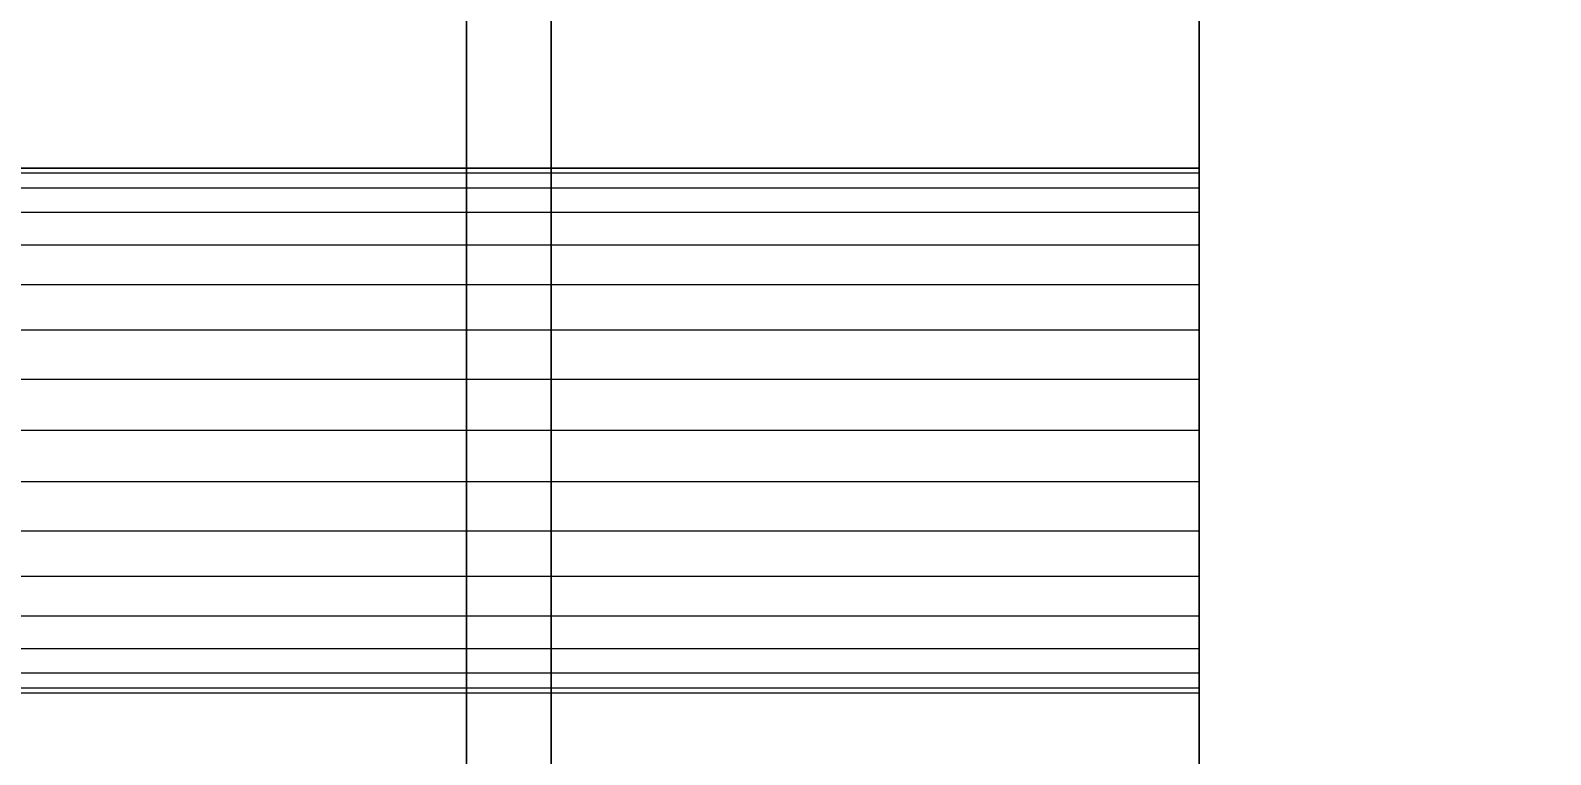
# Model space of a CAD drawing. Header units: millimetres. Extents: x -22443 to 8019, y 3751 to 17584.
# Drawn here: x -19324.7 to -19210.1, y 11985.6 to 12040.2 of the extents above; entities that cross this region are included whole.
import ezdxf

# ---------------------------------------------------------------- set-up
doc = ezdxf.new("R2010")
doc.units = ezdxf.units.MM
for name, color, linetype, lineweight in [('A-ANNO-DIMS', 211, 'Continuous', 9), ('A-ANNO-DIMS-50', 211, 'Continuous', 9), ('A-GENM', 13, 'Continuous', 18)]:
    doc.layers.add(name, color=color, linetype=linetype, lineweight=lineweight)
doc.styles.add('Arial', font='arial.ttf', dxfattribs={"height": 125})
doc.dimstyles.new('Diagonal_-_2_5mm_Arial', dxfattribs={"dimscale": 304.8, "dimtxt": 127.532425, "dimasz": 0.492126, "dimexe": 0.393701, "dimexo": 0.246063, "dimgap": 0.287073, "dimtad": 1, "dimdec": 0, "dimzin": 0, "dimdsep": 46, "dimtxsty": 'Arial', "dimblk1": 'OBLIQUE', "dimblk2": 'OBLIQUE', "dimsah": 1, "dimcen": 0.09, "dimdle": 0.393701, "dimazin": 0, "dimtfac": 1, "dimtdec": 4, "dimtix": 1, "dimtmove": 0, "dimatfit": 3, "dimfxl": 1, "dimtvp": 1, "dimtolj": 1, "dimtzin": 0, "dimarcsym": 2})

# ---------------------------------------------------------------- blocks, each defined once
blk = doc.blocks.new('Nevera de autoservicio single - Nevera de autoservicio single-466915-Level 1')
at = {"layer": 'A-GENM'}
for p, q in [((399.53, -1108.9), (399.53, 1307.98)), ((399.53, 1307.98), (399.53, -1108.9)), ((399.53, -1108.9), (399.53, 1307.98)), ((399.53, 1307.98), (399.53, -1108.9)), ((399.53, -1108.9), (399.53, 1307.98)), ((399.53, -1108.9), (399.53, 1307.98)), ((399.53, -1108.9), (399.53, 1307.98)), ((399.53, -1108.9), (399.53, 1307.98)), ((399.53, -1108.9), (399.53, 1307.98)), ((399.53, 1307.98), (399.53, -1108.9)), ((399.53, -1108.9), (399.53, 1307.98)), ((399.53, 1307.98), (399.53, -1108.9)), ((399.53, -1108.9), (399.53, 1307.98)), ((399.53, 1307.98), (399.53, -1108.9)), ((399.53, -1108.9), (399.53, 1307.98)), ((399.53, 1307.98), (399.53, -1108.9)), ((405.91, -1108.9), (405.91, 1307.98)), ((405.91, -1108.9), (405.91, 1307.98)), ((405.91, 1307.98), (405.91, -1108.9)), ((405.91, 1307.98), (405.91, -1108.9)), ((454.75, 1307.98), (454.75, -1108.9)), ((454.75, -1108.9), (454.75, 1307.98)), ((454.75, -1108.9), (454.75, 1307.98)), ((454.75, -1108.9), (454.75, 1307.98)), ((454.75, -1028.38), (454.75, 977.96)), ((454.75, -153.82), (454.75, -102.38)), ((255.92, -134.03), (454.75, -134.03)), ((454.75, -134.03), (255.92, -134.03)), ((454.75, -134.03), (255.92, -134.03)), ((454.75, -134.03), (255.92, -134.03)), ((454.75, -134.03), (255.92, -134.03)), ((454.75, -134.03), (255.92, -134.03)), ((454.75, -134.03), (255.92, -134.03)), ((454.75, -134.03), (255.92, -134.03)), ((454.75, -134.03), (255.92, -134.03)), ((454.75, -134.03), (255.92, -134.03)), ((454.75, -134.03), (255.92, -134.03)), ((454.75, -134.03), (255.92, -134.03)), ((454.75, -134.38), (454.75, -134.03)), ((454.75, -134.03), (454.75, -134.42)), ((454.75, -134.42), (454.75, -134.03)), ((454.75, -134.03), (454.75, -134.42)), ((454.75, -134.42), (454.75, -134.03)), ((454.75, -134.03), (454.75, -134.42)), ((454.75, -134.42), (454.75, -134.03)), ((454.75, -134.03), (454.75, -134.42)), ((454.75, -134.42), (454.75, -134.03)), ((454.75, -134.03), (454.75, -134.42)), ((454.75, -134.42), (454.75, -134.03)), ((454.75, -134.03), (454.75, -134.42)), ((454.75, -134.42), (454.75, -134.03)), ((454.75, -134.03), (454.75, -134.38)), ((454.75, -134.42), (454.75, -134.03)), ((454.75, -134.42), (454.75, -134.03)), ((454.75, -134.42), (454.75, -134.03)), ((454.75, -134.42), (454.75, -134.03)), ((454.75, -134.03), (454.75, -134.42)), ((454.75, -134.03), (454.75, -134.42)), ((454.75, -134.03), (454.75, -134.42)), ((454.75, -134.03), (454.75, -134.42)), ((454.75, -134.42), (454.75, -134.03)), ((454.75, -134.03), (454.75, -134.42)), ((454.75, -134.42), (255.92, -134.42)), ((454.75, -134.42), (255.92, -134.42)), ((454.75, -134.42), (255.92, -134.42)), ((454.75, -134.42), (255.92, -134.42)), ((454.75, -134.42), (255.92, -134.42)), ((454.75, -134.42), (255.92, -134.42)), ((454.75, -134.42), (255.92, -134.42)), ((454.75, -134.42), (255.92, -134.42)), ((454.75, -134.42), (255.92, -134.42)), ((454.75, -134.42), (255.92, -134.42)), ((454.75, -134.42), (255.92, -134.42)), ((454.75, -134.42), (255.92, -134.42)), ((454.75, -134.42), (255.92, -134.42)), ((454.75, -134.42), (255.92, -134.42)), ((454.75, -134.42), (255.92, -134.42)), ((454.75, -134.42), (255.92, -134.42)), ((454.75, -134.42), (255.92, -134.42)), ((454.75, -134.42), (255.92, -134.42)), ((454.75, -134.42), (255.92, -134.42)), ((454.75, -134.42), (255.92, -134.42)), ((454.75, -134.42), (255.92, -134.42)), ((454.75, -134.42), (255.92, -134.42)), ((454.75, -134.42), (255.92, -134.42)), ((454.75, -134.42), (255.92, -134.42)), ((454.75, -134.42), (454.75, -134.38)), ((454.75, -134.38), (454.75, -134.42)), ((454.75, -135.54), (454.75, -134.42)), ((454.75, -134.42), (454.75, -135.54)), ((454.75, -135.54), (454.75, -134.42)), ((454.75, -134.42), (454.75, -135.54)), ((454.75, -135.54), (454.75, -134.42)), ((454.75, -134.42), (454.75, -135.54)), ((454.75, -135.54), (454.75, -134.42)), ((454.75, -134.42), (454.75, -135.54)), ((454.75, -135.54), (454.75, -134.42)), ((454.75, -134.42), (454.75, -135.54)), ((454.75, -135.54), (454.75, -134.42)), ((454.75, -134.42), (454.75, -135.54)), ((454.75, -135.54), (454.75, -134.42)), ((454.75, -135.54), (454.75, -134.42)), ((454.75, -135.54), (454.75, -134.42)), ((454.75, -135.54), (454.75, -134.42)), ((454.75, -135.54), (454.75, -134.42)), ((454.75, -135.54), (454.75, -134.42)), ((454.75, -135.54), (454.75, -134.42)), ((454.75, -135.54), (454.75, -134.42)), ((454.75, -135.54), (454.75, -134.42)), ((454.75, -135.54), (454.75, -134.42)), ((454.75, -135.54), (454.75, -134.42)), ((454.75, -135.54), (454.75, -134.42)), ((454.75, -135.54), (255.92, -135.54)), ((454.75, -135.54), (255.92, -135.54)), ((454.75, -135.54), (255.92, -135.54)), ((454.75, -135.54), (255.92, -135.54)), ((454.75, -135.54), (255.92, -135.54)), ((454.75, -135.54), (255.92, -135.54)), ((454.75, -135.54), (255.92, -135.54)), ((454.75, -135.54), (255.92, -135.54)), ((454.75, -135.54), (255.92, -135.54)), ((454.75, -135.54), (255.92, -135.54)), ((454.75, -135.54), (255.92, -135.54)), ((454.75, -135.54), (255.92, -135.54)), ((454.75, -135.54), (255.92, -135.54)), ((454.75, -135.54), (255.92, -135.54)), ((454.75, -135.54), (255.92, -135.54)), ((454.75, -135.54), (255.92, -135.54)), ((454.75, -135.54), (255.92, -135.54)), ((454.75, -135.54), (255.92, -135.54)), ((454.75, -135.54), (255.92, -135.54)), ((454.75, -135.54), (255.92, -135.54)), ((454.75, -135.54), (255.92, -135.54)), ((454.75, -135.54), (255.92, -135.54)), ((454.75, -135.54), (255.92, -135.54)), ((454.75, -135.54), (255.92, -135.54)), ((454.75, -137.37), (454.75, -135.54)), ((454.75, -135.54), (454.75, -137.37)), ((454.75, -137.37), (454.75, -135.54)), ((454.75, -135.54), (454.75, -137.37)), ((454.75, -137.37), (454.75, -135.54)), ((454.75, -135.54), (454.75, -137.37)), ((454.75, -137.37), (454.75, -135.54)), ((454.75, -135.54), (454.75, -137.37)), ((454.75, -137.37), (454.75, -135.54)), ((454.75, -135.54), (454.75, -137.37)), ((454.75, -137.37), (454.75, -135.54)), ((454.75, -135.54), (454.75, -137.37)), ((454.75, -137.37), (454.75, -135.54)), ((454.75, -137.37), (454.75, -135.54)), ((454.75, -137.37), (454.75, -135.54)), ((454.75, -137.37), (454.75, -135.54)), ((454.75, -137.37), (454.75, -135.54)), ((454.75, -137.37), (454.75, -135.54)), ((454.75, -137.37), (454.75, -135.54)), ((454.75, -137.37), (454.75, -135.54)), ((454.75, -137.37), (454.75, -135.54)), ((454.75, -137.37), (454.75, -135.54)), ((454.75, -137.37), (454.75, -135.54)), ((454.75, -137.37), (454.75, -135.54)), ((454.75, -137.37), (255.92, -137.37)), ((454.75, -137.37), (255.92, -137.37)), ((454.75, -137.37), (255.92, -137.37)), ((454.75, -137.37), (255.92, -137.37)), ((454.75, -137.37), (255.92, -137.37)), ((454.75, -137.37), (255.92, -137.37)), ((454.75, -137.37), (255.92, -137.37)), ((454.75, -137.37), (255.92, -137.37)), ((454.75, -137.37), (255.92, -137.37)), ((454.75, -137.37), (255.92, -137.37)), ((454.75, -137.37), (255.92, -137.37)), ((454.75, -137.37), (255.92, -137.37)), ((454.75, -137.37), (255.92, -137.37)), ((454.75, -137.37), (255.92, -137.37)), ((454.75, -137.37), (255.92, -137.37)), ((454.75, -137.37), (255.92, -137.37)), ((454.75, -137.37), (255.92, -137.37)), ((454.75, -137.37), (255.92, -137.37)), ((454.75, -137.37), (255.92, -137.37)), ((454.75, -137.37), (255.92, -137.37)), ((454.75, -137.37), (255.92, -137.37)), ((454.75, -137.37), (255.92, -137.37)), ((454.75, -137.37), (255.92, -137.37)), ((454.75, -137.37), (255.92, -137.37)), ((454.75, -139.83), (454.75, -137.37)), ((454.75, -137.37), (454.75, -139.83)), ((454.75, -139.83), (454.75, -137.37)), ((454.75, -137.37), (454.75, -139.83)), ((454.75, -139.83), (454.75, -137.37)), ((454.75, -137.37), (454.75, -139.83)), ((454.75, -139.83), (454.75, -137.37)), ((454.75, -137.37), (454.75, -139.83)), ((454.75, -139.83), (454.75, -137.37)), ((454.75, -137.37), (454.75, -139.83)), ((454.75, -139.83), (454.75, -137.37)), ((454.75, -137.37), (454.75, -139.83)), ((454.75, -139.83), (454.75, -137.37)), ((454.75, -139.83), (454.75, -137.37)), ((454.75, -139.83), (454.75, -137.37)), ((454.75, -139.83), (454.75, -137.37)), ((454.75, -139.83), (454.75, -137.37)), ((454.75, -139.83), (454.75, -137.37)), ((454.75, -139.83), (454.75, -137.37)), ((454.75, -139.83), (454.75, -137.37)), ((454.75, -139.83), (454.75, -137.37)), ((454.75, -139.83), (454.75, -137.37)), ((454.75, -139.83), (454.75, -137.37)), ((454.75, -139.83), (454.75, -137.37)), ((454.75, -139.83), (255.92, -139.83)), ((454.75, -139.83), (255.92, -139.83)), ((454.75, -139.83), (255.92, -139.83)), ((454.75, -139.83), (255.92, -139.83)), ((454.75, -139.83), (255.92, -139.83)), ((454.75, -139.83), (255.92, -139.83)), ((454.75, -139.83), (255.92, -139.83)), ((454.75, -139.83), (255.92, -139.83)), ((454.75, -139.83), (255.92, -139.83)), ((454.75, -139.83), (255.92, -139.83)), ((454.75, -139.83), (255.92, -139.83)), ((454.75, -139.83), (255.92, -139.83)), ((454.75, -139.83), (255.92, -139.83)), ((454.75, -139.83), (255.92, -139.83)), ((454.75, -139.83), (255.92, -139.83)), ((454.75, -139.83), (255.92, -139.83)), ((454.75, -139.83), (255.92, -139.83)), ((454.75, -139.83), (255.92, -139.83)), ((454.75, -139.83), (255.92, -139.83)), ((454.75, -139.83), (255.92, -139.83)), ((454.75, -139.83), (255.92, -139.83)), ((454.75, -139.83), (255.92, -139.83)), ((454.75, -139.83), (255.92, -139.83)), ((454.75, -139.83), (255.92, -139.83)), ((454.75, -142.83), (454.75, -139.83)), ((454.75, -139.83), (454.75, -142.83)), ((454.75, -142.83), (454.75, -139.83)), ((454.75, -139.83), (454.75, -142.83)), ((454.75, -142.83), (454.75, -139.83)), ((454.75, -139.83), (454.75, -142.83)), ((454.75, -142.83), (454.75, -139.83)), ((454.75, -139.83), (454.75, -142.83)), ((454.75, -142.83), (454.75, -139.83)), ((454.75, -139.83), (454.75, -142.83)), ((454.75, -142.83), (454.75, -139.83)), ((454.75, -139.83), (454.75, -142.83)), ((454.75, -142.83), (454.75, -139.83)), ((454.75, -142.83), (454.75, -139.83)), ((454.75, -142.83), (454.75, -139.83)), ((454.75, -142.83), (454.75, -139.83)), ((454.75, -142.83), (454.75, -139.83)), ((454.75, -142.83), (454.75, -139.83)), ((454.75, -142.83), (454.75, -139.83)), ((454.75, -142.83), (454.75, -139.83)), ((454.75, -142.83), (454.75, -139.83)), ((454.75, -142.83), (454.75, -139.83)), ((454.75, -142.83), (454.75, -139.83)), ((454.75, -142.83), (454.75, -139.83)), ((454.75, -142.83), (255.92, -142.83)), ((454.75, -142.83), (255.92, -142.83)), ((454.75, -142.83), (255.92, -142.83)), ((454.75, -142.83), (255.92, -142.83)), ((454.75, -142.83), (255.92, -142.83)), ((454.75, -142.83), (255.92, -142.83)), ((454.75, -142.83), (255.92, -142.83)), ((454.75, -142.83), (255.92, -142.83)), ((454.75, -142.83), (255.92, -142.83)), ((454.75, -142.83), (255.92, -142.83)), ((454.75, -142.83), (255.92, -142.83)), ((454.75, -142.83), (255.92, -142.83)), ((454.75, -142.83), (255.92, -142.83)), ((454.75, -142.83), (255.92, -142.83)), ((454.75, -142.83), (255.92, -142.83)), ((454.75, -142.83), (255.92, -142.83)), ((454.75, -142.83), (255.92, -142.83)), ((454.75, -142.83), (255.92, -142.83)), ((454.75, -142.83), (255.92, -142.83)), ((454.75, -142.83), (255.92, -142.83)), ((454.75, -142.83), (255.92, -142.83)), ((454.75, -142.83), (255.92, -142.83)), ((454.75, -142.83), (255.92, -142.83)), ((454.75, -142.83), (255.92, -142.83)), ((454.75, -146.25), (454.75, -142.83)), ((454.75, -142.83), (454.75, -146.25)), ((454.75, -146.25), (454.75, -142.83)), ((454.75, -142.83), (454.75, -146.25)), ((454.75, -146.25), (454.75, -142.83)), ((454.75, -142.83), (454.75, -146.25)), ((454.75, -146.25), (454.75, -142.83)), ((454.75, -142.83), (454.75, -146.25)), ((454.75, -146.25), (454.75, -142.83)), ((454.75, -142.83), (454.75, -146.25)), ((454.75, -146.25), (454.75, -142.83)), ((454.75, -142.83), (454.75, -146.25)), ((454.75, -146.25), (454.75, -142.83)), ((454.75, -146.25), (454.75, -142.83)), ((454.75, -146.25), (454.75, -142.83)), ((454.75, -146.25), (454.75, -142.83)), ((454.75, -146.25), (454.75, -142.83)), ((454.75, -146.25), (454.75, -142.83)), ((454.75, -146.25), (454.75, -142.83)), ((454.75, -146.25), (454.75, -142.83)), ((454.75, -146.25), (454.75, -142.83)), ((454.75, -146.25), (454.75, -142.83)), ((454.75, -146.25), (454.75, -142.83)), ((454.75, -146.25), (454.75, -142.83)), ((454.75, -146.25), (255.92, -146.25)), ((454.75, -146.25), (255.92, -146.25)), ((454.75, -146.25), (255.92, -146.25)), ((454.75, -146.25), (255.92, -146.25)), ((454.75, -146.25), (255.92, -146.25)), ((454.75, -146.25), (255.92, -146.25)), ((454.75, -146.25), (255.92, -146.25)), ((454.75, -146.25), (255.92, -146.25)), ((454.75, -146.25), (255.92, -146.25)), ((454.75, -146.25), (255.92, -146.25)), ((454.75, -146.25), (255.92, -146.25)), ((454.75, -146.25), (255.92, -146.25)), ((454.75, -146.25), (255.92, -146.25)), ((454.75, -146.25), (255.92, -146.25)), ((454.75, -146.25), (255.92, -146.25)), ((454.75, -146.25), (255.92, -146.25)), ((454.75, -146.25), (255.92, -146.25)), ((454.75, -146.25), (255.92, -146.25)), ((454.75, -146.25), (255.92, -146.25)), ((454.75, -146.25), (255.92, -146.25)), ((454.75, -146.25), (255.92, -146.25)), ((454.75, -146.25), (255.92, -146.25)), ((454.75, -146.25), (255.92, -146.25)), ((454.75, -146.25), (255.92, -146.25)), ((454.75, -149.96), (454.75, -146.25)), ((454.75, -146.25), (454.75, -149.96)), ((454.75, -149.96), (454.75, -146.25)), ((454.75, -146.25), (454.75, -149.96)), ((454.75, -149.96), (454.75, -146.25)), ((454.75, -146.25), (454.75, -149.96)), ((454.75, -149.96), (454.75, -146.25)), ((454.75, -146.25), (454.75, -149.96)), ((454.75, -149.96), (454.75, -146.25)), ((454.75, -146.25), (454.75, -149.96)), ((454.75, -149.96), (454.75, -146.25)), ((454.75, -146.25), (454.75, -149.96)), ((454.75, -149.96), (454.75, -146.25)), ((454.75, -149.96), (454.75, -146.25)), ((454.75, -149.96), (454.75, -146.25)), ((454.75, -149.96), (454.75, -146.25)), ((454.75, -149.96), (454.75, -146.25)), ((454.75, -149.96), (454.75, -146.25)), ((454.75, -149.96), (454.75, -146.25)), ((454.75, -149.96), (454.75, -146.25)), ((454.75, -149.96), (454.75, -146.25)), ((454.75, -149.96), (454.75, -146.25)), ((454.75, -149.96), (454.75, -146.25)), ((454.75, -149.96), (454.75, -146.25)), ((454.75, -149.96), (255.92, -149.96)), ((454.75, -149.96), (255.92, -149.96)), ((454.75, -149.96), (255.92, -149.96)), ((454.75, -149.96), (255.92, -149.96)), ((454.75, -149.96), (255.92, -149.96)), ((454.75, -149.96), (255.92, -149.96)), ((454.75, -149.96), (255.92, -149.96)), ((454.75, -149.96), (255.92, -149.96)), ((454.75, -149.96), (255.92, -149.96)), ((454.75, -149.96), (255.92, -149.96)), ((454.75, -149.96), (255.92, -149.96)), ((454.75, -149.96), (255.92, -149.96)), ((454.75, -149.96), (255.92, -149.96)), ((454.75, -149.96), (255.92, -149.96)), ((454.75, -149.96), (255.92, -149.96)), ((454.75, -149.96), (255.92, -149.96)), ((454.75, -149.96), (255.92, -149.96)), ((454.75, -149.96), (255.92, -149.96)), ((454.75, -149.96), (255.92, -149.96)), ((454.75, -149.96), (255.92, -149.96)), ((454.75, -149.96), (255.92, -149.96)), ((454.75, -149.96), (255.92, -149.96)), ((454.75, -149.96), (255.92, -149.96)), ((454.75, -149.96), (255.92, -149.96)), ((454.75, -153.82), (454.75, -149.96)), ((454.75, -149.96), (454.75, -153.82)), ((454.75, -153.82), (454.75, -149.96)), ((454.75, -149.96), (454.75, -153.82)), ((454.75, -153.82), (454.75, -149.96)), ((454.75, -149.96), (454.75, -153.82)), ((454.75, -153.82), (454.75, -149.96)), ((454.75, -149.96), (454.75, -153.82)), ((454.75, -153.82), (454.75, -149.96)), ((454.75, -149.96), (454.75, -153.82)), ((454.75, -153.82), (454.75, -149.96)), ((454.75, -149.96), (454.75, -153.82)), ((454.75, -153.82), (454.75, -149.96)), ((454.75, -153.82), (454.75, -149.96)), ((454.75, -153.82), (454.75, -149.96)), ((454.75, -153.82), (454.75, -149.96)), ((454.75, -153.82), (454.75, -149.96)), ((454.75, -153.82), (454.75, -149.96)), ((454.75, -153.82), (454.75, -149.96)), ((454.75, -153.82), (454.75, -149.96)), ((454.75, -153.82), (454.75, -149.96)), ((454.75, -153.82), (454.75, -149.96)), ((454.75, -153.82), (454.75, -149.96)), ((454.75, -153.82), (454.75, -149.96)), ((454.75, -153.82), (255.92, -153.82)), ((454.75, -153.82), (255.92, -153.82)), ((454.75, -153.82), (255.92, -153.82)), ((454.75, -153.82), (255.92, -153.82)), ((454.75, -153.82), (255.92, -153.82)), ((454.75, -153.82), (255.92, -153.82)), ((454.75, -153.82), (255.92, -153.82)), ((454.75, -153.82), (255.92, -153.82)), ((454.75, -153.82), (255.92, -153.82)), ((454.75, -153.82), (255.92, -153.82)), ((454.75, -153.82), (255.92, -153.82)), ((454.75, -153.82), (255.92, -153.82)), ((454.75, -153.82), (255.92, -153.82)), ((454.75, -153.82), (255.92, -153.82)), ((454.75, -153.82), (255.92, -153.82)), ((454.75, -153.82), (255.92, -153.82)), ((454.75, -153.82), (255.92, -153.82)), ((454.75, -153.82), (255.92, -153.82)), ((454.75, -153.82), (255.92, -153.82)), ((454.75, -153.82), (255.92, -153.82)), ((454.75, -153.82), (255.92, -153.82)), ((454.75, -153.82), (255.92, -153.82)), ((454.75, -153.82), (255.92, -153.82)), ((454.75, -153.82), (255.92, -153.82)), ((454.75, -157.68), (454.75, -153.82)), ((454.75, -153.82), (454.75, -157.68)), ((454.75, -157.68), (454.75, -153.82)), ((454.75, -153.82), (454.75, -157.68)), ((454.75, -157.68), (454.75, -153.82)), ((454.75, -153.82), (454.75, -157.68)), ((454.75, -157.68), (454.75, -153.82)), ((454.75, -153.82), (454.75, -157.68)), ((454.75, -157.68), (454.75, -153.82)), ((454.75, -153.82), (454.75, -157.68)), ((454.75, -157.68), (454.75, -153.82)), ((454.75, -153.82), (454.75, -157.68)), ((454.75, -205.27), (454.75, -153.82)), ((454.75, -153.82), (454.75, -157.68)), ((454.75, -153.82), (454.75, -157.68)), ((454.75, -153.82), (454.75, -157.68)), ((454.75, -153.82), (454.75, -157.68)), ((454.75, -157.68), (454.75, -153.82)), ((454.75, -157.68), (454.75, -153.82)), ((454.75, -153.82), (454.75, -157.68)), ((454.75, -153.82), (454.75, -157.68)), ((454.75, -153.82), (454.75, -157.68)), ((454.75, -153.82), (454.75, -157.68)), ((454.75, -153.82), (454.75, -157.68)), ((454.75, -153.82), (454.75, -157.68)), ((454.75, -157.68), (255.92, -157.68)), ((454.75, -157.68), (255.92, -157.68)), ((454.75, -157.68), (255.92, -157.68)), ((454.75, -157.68), (255.92, -157.68)), ((454.75, -157.68), (255.92, -157.68)), ((454.75, -157.68), (255.92, -157.68)), ((454.75, -157.68), (255.92, -157.68)), ((454.75, -157.68), (255.92, -157.68)), ((454.75, -157.68), (255.92, -157.68)), ((454.75, -157.68), (255.92, -157.68)), ((454.75, -157.68), (255.92, -157.68)), ((454.75, -157.68), (255.92, -157.68)), ((454.75, -157.68), (255.92, -157.68)), ((454.75, -157.68), (255.92, -157.68)), ((454.75, -157.68), (255.92, -157.68)), ((454.75, -157.68), (255.92, -157.68)), ((454.75, -157.68), (255.92, -157.68)), ((454.75, -157.68), (255.92, -157.68)), ((454.75, -157.68), (255.92, -157.68)), ((454.75, -157.68), (255.92, -157.68)), ((454.75, -157.68), (255.92, -157.68)), ((454.75, -157.68), (255.92, -157.68)), ((454.75, -157.68), (255.92, -157.68)), ((454.75, -157.68), (255.92, -157.68)), ((454.75, -161.39), (454.75, -157.68)), ((454.75, -157.68), (454.75, -161.39)), ((454.75, -161.39), (454.75, -157.68)), ((454.75, -157.68), (454.75, -161.39)), ((454.75, -161.39), (454.75, -157.68)), ((454.75, -157.68), (454.75, -161.39)), ((454.75, -161.39), (454.75, -157.68)), ((454.75, -157.68), (454.75, -161.39)), ((454.75, -161.39), (454.75, -157.68)), ((454.75, -157.68), (454.75, -161.39)), ((454.75, -161.39), (454.75, -157.68)), ((454.75, -157.68), (454.75, -161.39)), ((454.75, -157.68), (454.75, -161.39)), ((454.75, -157.68), (454.75, -161.39)), ((454.75, -157.68), (454.75, -161.39)), ((454.75, -157.68), (454.75, -161.39)), ((454.75, -157.68), (454.75, -161.39)), ((454.75, -157.68), (454.75, -161.39)), ((454.75, -157.68), (454.75, -161.39)), ((454.75, -157.68), (454.75, -161.39)), ((454.75, -157.68), (454.75, -161.39)), ((454.75, -157.68), (454.75, -161.39)), ((454.75, -157.68), (454.75, -161.39)), ((454.75, -157.68), (454.75, -161.39)), ((454.75, -161.39), (255.92, -161.39)), ((454.75, -161.39), (255.92, -161.39)), ((454.75, -161.39), (255.92, -161.39)), ((454.75, -161.39), (255.92, -161.39)), ((454.75, -161.39), (255.92, -161.39)), ((454.75, -161.39), (255.92, -161.39)), ((454.75, -161.39), (255.92, -161.39)), ((454.75, -161.39), (255.92, -161.39)), ((454.75, -161.39), (255.92, -161.39)), ((454.75, -161.39), (255.92, -161.39)), ((454.75, -161.39), (255.92, -161.39)), ((454.75, -161.39), (255.92, -161.39)), ((454.75, -161.39), (255.92, -161.39)), ((454.75, -161.39), (255.92, -161.39)), ((454.75, -161.39), (255.92, -161.39)), ((454.75, -161.39), (255.92, -161.39)), ((454.75, -161.39), (255.92, -161.39)), ((454.75, -161.39), (255.92, -161.39)), ((454.75, -161.39), (255.92, -161.39)), ((454.75, -161.39), (255.92, -161.39)), ((454.75, -161.39), (255.92, -161.39)), ((454.75, -161.39), (255.92, -161.39)), ((454.75, -161.39), (255.92, -161.39)), ((454.75, -161.39), (255.92, -161.39)), ((454.75, -164.81), (454.75, -161.39)), ((454.75, -161.39), (454.75, -164.81)), ((454.75, -164.81), (454.75, -161.39)), ((454.75, -161.39), (454.75, -164.81)), ((454.75, -164.81), (454.75, -161.39)), ((454.75, -161.39), (454.75, -164.81)), ((454.75, -164.81), (454.75, -161.39)), ((454.75, -161.39), (454.75, -164.81)), ((454.75, -164.81), (454.75, -161.39)), ((454.75, -161.39), (454.75, -164.81)), ((454.75, -164.81), (454.75, -161.39)), ((454.75, -161.39), (454.75, -164.81)), ((454.75, -161.39), (454.75, -164.81)), ((454.75, -161.39), (454.75, -164.81)), ((454.75, -161.39), (454.75, -164.81)), ((454.75, -161.39), (454.75, -164.81)), ((454.75, -161.39), (454.75, -164.81)), ((454.75, -161.39), (454.75, -164.81)), ((454.75, -161.39), (454.75, -164.81)), ((454.75, -161.39), (454.75, -164.81)), ((454.75, -161.39), (454.75, -164.81)), ((454.75, -161.39), (454.75, -164.81)), ((454.75, -161.39), (454.75, -164.81)), ((454.75, -161.39), (454.75, -164.81)), ((454.75, -164.81), (255.92, -164.81)), ((454.75, -164.81), (255.92, -164.81)), ((454.75, -164.81), (255.92, -164.81)), ((454.75, -164.81), (255.92, -164.81)), ((454.75, -164.81), (255.92, -164.81)), ((454.75, -164.81), (255.92, -164.81)), ((454.75, -164.81), (255.92, -164.81)), ((454.75, -164.81), (255.92, -164.81)), ((454.75, -164.81), (255.92, -164.81)), ((454.75, -164.81), (255.92, -164.81)), ((454.75, -164.81), (255.92, -164.81)), ((454.75, -164.81), (255.92, -164.81)), ((454.75, -164.81), (255.92, -164.81)), ((454.75, -164.81), (255.92, -164.81)), ((454.75, -164.81), (255.92, -164.81)), ((454.75, -164.81), (255.92, -164.81)), ((454.75, -164.81), (255.92, -164.81)), ((454.75, -164.81), (255.92, -164.81)), ((454.75, -164.81), (255.92, -164.81)), ((454.75, -164.81), (255.92, -164.81)), ((454.75, -164.81), (255.92, -164.81)), ((454.75, -164.81), (255.92, -164.81)), ((454.75, -164.81), (255.92, -164.81)), ((454.75, -164.81), (255.92, -164.81)), ((454.75, -167.81), (454.75, -164.81)), ((454.75, -164.81), (454.75, -167.81)), ((454.75, -167.81), (454.75, -164.81)), ((454.75, -164.81), (454.75, -167.81)), ((454.75, -167.81), (454.75, -164.81)), ((454.75, -164.81), (454.75, -167.81)), ((454.75, -167.81), (454.75, -164.81)), ((454.75, -164.81), (454.75, -167.81)), ((454.75, -167.81), (454.75, -164.81)), ((454.75, -164.81), (454.75, -167.81)), ((454.75, -167.81), (454.75, -164.81)), ((454.75, -164.81), (454.75, -167.81)), ((454.75, -164.81), (454.75, -167.81)), ((454.75, -164.81), (454.75, -167.81)), ((454.75, -164.81), (454.75, -167.81)), ((454.75, -164.81), (454.75, -167.81)), ((454.75, -164.81), (454.75, -167.81)), ((454.75, -164.81), (454.75, -167.81)), ((454.75, -164.81), (454.75, -167.81)), ((454.75, -164.81), (454.75, -167.81)), ((454.75, -164.81), (454.75, -167.81)), ((454.75, -164.81), (454.75, -167.81)), ((454.75, -164.81), (454.75, -167.81)), ((454.75, -164.81), (454.75, -167.81)), ((454.75, -167.81), (255.92, -167.81)), ((454.75, -167.81), (255.92, -167.81)), ((454.75, -167.81), (255.92, -167.81)), ((454.75, -167.81), (255.92, -167.81)), ((454.75, -167.81), (255.92, -167.81)), ((454.75, -167.81), (255.92, -167.81)), ((454.75, -167.81), (255.92, -167.81)), ((454.75, -167.81), (255.92, -167.81)), ((454.75, -167.81), (255.92, -167.81)), ((454.75, -167.81), (255.92, -167.81)), ((454.75, -167.81), (255.92, -167.81)), ((454.75, -167.81), (255.92, -167.81)), ((454.75, -167.81), (255.92, -167.81)), ((454.75, -167.81), (255.92, -167.81)), ((454.75, -167.81), (255.92, -167.81)), ((454.75, -167.81), (255.92, -167.81)), ((454.75, -167.81), (255.92, -167.81)), ((454.75, -167.81), (255.92, -167.81)), ((454.75, -167.81), (255.92, -167.81)), ((454.75, -167.81), (255.92, -167.81)), ((454.75, -167.81), (255.92, -167.81)), ((454.75, -167.81), (255.92, -167.81)), ((454.75, -167.81), (255.92, -167.81)), ((454.75, -167.81), (255.92, -167.81)), ((454.75, -170.27), (454.75, -167.81)), ((454.75, -167.81), (454.75, -170.27)), ((454.75, -170.27), (454.75, -167.81)), ((454.75, -167.81), (454.75, -170.27)), ((454.75, -170.27), (454.75, -167.81)), ((454.75, -167.81), (454.75, -170.27)), ((454.75, -170.27), (454.75, -167.81)), ((454.75, -167.81), (454.75, -170.27)), ((454.75, -170.27), (454.75, -167.81)), ((454.75, -167.81), (454.75, -170.27)), ((454.75, -170.27), (454.75, -167.81)), ((454.75, -167.81), (454.75, -170.27)), ((454.75, -167.81), (454.75, -170.27)), ((454.75, -167.81), (454.75, -170.27)), ((454.75, -167.81), (454.75, -170.27)), ((454.75, -167.81), (454.75, -170.27)), ((454.75, -167.81), (454.75, -170.27)), ((454.75, -167.81), (454.75, -170.27)), ((454.75, -167.81), (454.75, -170.27)), ((454.75, -167.81), (454.75, -170.27)), ((454.75, -167.81), (454.75, -170.27)), ((454.75, -167.81), (454.75, -170.27)), ((454.75, -167.81), (454.75, -170.27)), ((454.75, -167.81), (454.75, -170.27)), ((454.75, -170.27), (255.92, -170.27)), ((454.75, -170.27), (255.92, -170.27)), ((454.75, -170.27), (255.92, -170.27)), ((454.75, -170.27), (255.92, -170.27)), ((454.75, -170.27), (255.92, -170.27)), ((454.75, -170.27), (255.92, -170.27)), ((454.75, -170.27), (255.92, -170.27)), ((454.75, -170.27), (255.92, -170.27)), ((454.75, -170.27), (255.92, -170.27)), ((454.75, -170.27), (255.92, -170.27)), ((454.75, -170.27), (255.92, -170.27)), ((454.75, -170.27), (255.92, -170.27)), ((454.75, -170.27), (255.92, -170.27)), ((454.75, -170.27), (255.92, -170.27)), ((454.75, -170.27), (255.92, -170.27)), ((454.75, -170.27), (255.92, -170.27)), ((454.75, -170.27), (255.92, -170.27)), ((454.75, -170.27), (255.92, -170.27)), ((454.75, -170.27), (255.92, -170.27)), ((454.75, -170.27), (255.92, -170.27)), ((454.75, -170.27), (255.92, -170.27)), ((454.75, -170.27), (255.92, -170.27)), ((454.75, -170.27), (255.92, -170.27)), ((454.75, -170.27), (255.92, -170.27)), ((454.75, -172.1), (454.75, -170.27)), ((454.75, -170.27), (454.75, -172.1)), ((454.75, -172.1), (454.75, -170.27)), ((454.75, -170.27), (454.75, -172.1)), ((454.75, -172.1), (454.75, -170.27)), ((454.75, -170.27), (454.75, -172.1)), ((454.75, -172.1), (454.75, -170.27)), ((454.75, -170.27), (454.75, -172.1)), ((454.75, -172.1), (454.75, -170.27)), ((454.75, -170.27), (454.75, -172.1)), ((454.75, -172.1), (454.75, -170.27)), ((454.75, -170.27), (454.75, -172.1)), ((454.75, -170.27), (454.75, -172.1)), ((454.75, -170.27), (454.75, -172.1)), ((454.75, -170.27), (454.75, -172.1)), ((454.75, -170.27), (454.75, -172.1)), ((454.75, -170.27), (454.75, -172.1)), ((454.75, -170.27), (454.75, -172.1)), ((454.75, -170.27), (454.75, -172.1)), ((454.75, -170.27), (454.75, -172.1)), ((454.75, -170.27), (454.75, -172.1)), ((454.75, -170.27), (454.75, -172.1)), ((454.75, -170.27), (454.75, -172.1)), ((454.75, -170.27), (454.75, -172.1)), ((454.75, -172.1), (255.92, -172.1)), ((454.75, -172.1), (255.92, -172.1)), ((454.75, -172.1), (255.92, -172.1)), ((454.75, -172.1), (255.92, -172.1)), ((454.75, -172.1), (255.92, -172.1)), ((454.75, -172.1), (255.92, -172.1)), ((454.75, -172.1), (255.92, -172.1)), ((454.75, -172.1), (255.92, -172.1)), ((454.75, -172.1), (255.92, -172.1)), ((454.75, -172.1), (255.92, -172.1)), ((454.75, -172.1), (255.92, -172.1)), ((454.75, -172.1), (255.92, -172.1)), ((454.75, -172.1), (255.92, -172.1)), ((454.75, -172.1), (255.92, -172.1)), ((454.75, -172.1), (255.92, -172.1)), ((454.75, -172.1), (255.92, -172.1)), ((454.75, -172.1), (255.92, -172.1)), ((454.75, -172.1), (255.92, -172.1)), ((454.75, -172.1), (255.92, -172.1)), ((454.75, -172.1), (255.92, -172.1)), ((454.75, -172.1), (255.92, -172.1)), ((454.75, -172.1), (255.92, -172.1)), ((454.75, -172.1), (255.92, -172.1)), ((454.75, -172.1), (255.92, -172.1)), ((454.75, -173.23), (454.75, -172.1)), ((454.75, -172.1), (454.75, -173.23)), ((454.75, -173.23), (454.75, -172.1)), ((454.75, -172.1), (454.75, -173.23)), ((454.75, -173.23), (454.75, -172.1)), ((454.75, -172.1), (454.75, -173.23)), ((454.75, -173.23), (454.75, -172.1)), ((454.75, -172.1), (454.75, -173.23)), ((454.75, -173.23), (454.75, -172.1)), ((454.75, -172.1), (454.75, -173.23)), ((454.75, -173.23), (454.75, -172.1)), ((454.75, -172.1), (454.75, -173.23)), ((454.75, -172.1), (454.75, -173.23)), ((454.75, -172.1), (454.75, -173.23)), ((454.75, -172.1), (454.75, -173.23)), ((454.75, -172.1), (454.75, -173.23)), ((454.75, -172.1), (454.75, -173.23)), ((454.75, -172.1), (454.75, -173.23)), ((454.75, -172.1), (454.75, -173.23)), ((454.75, -172.1), (454.75, -173.23)), ((454.75, -172.1), (454.75, -173.23)), ((454.75, -172.1), (454.75, -173.23)), ((454.75, -172.1), (454.75, -173.23)), ((454.75, -172.1), (454.75, -173.23)), ((454.75, -173.23), (255.92, -173.23)), ((454.75, -173.23), (255.92, -173.23)), ((454.75, -173.23), (255.92, -173.23)), ((454.75, -173.23), (255.92, -173.23)), ((454.75, -173.23), (255.92, -173.23)), ((454.75, -173.23), (255.92, -173.23)), ((454.75, -173.23), (255.92, -173.23)), ((454.75, -173.23), (255.92, -173.23)), ((454.75, -173.23), (255.92, -173.23)), ((454.75, -173.23), (255.92, -173.23)), ((454.75, -173.23), (255.92, -173.23)), ((454.75, -173.23), (255.92, -173.23)), ((454.75, -173.23), (255.92, -173.23)), ((454.75, -173.23), (255.92, -173.23)), ((454.75, -173.23), (255.92, -173.23)), ((454.75, -173.23), (255.92, -173.23)), ((454.75, -173.23), (255.92, -173.23)), ((454.75, -173.23), (255.92, -173.23)), ((454.75, -173.23), (255.92, -173.23)), ((454.75, -173.23), (255.92, -173.23)), ((454.75, -173.23), (255.92, -173.23)), ((454.75, -173.23), (255.92, -173.23)), ((454.75, -173.23), (255.92, -173.23)), ((454.75, -173.23), (255.92, -173.23)), ((454.75, -173.61), (255.92, -173.61)), ((454.75, -173.61), (255.92, -173.61)), ((454.75, -173.61), (255.92, -173.61)), ((454.75, -173.61), (255.92, -173.61)), ((454.75, -173.61), (255.92, -173.61)), ((454.75, -173.61), (255.92, -173.61)), ((454.75, -173.61), (255.92, -173.61)), ((454.75, -173.61), (255.92, -173.61)), ((454.75, -173.61), (255.92, -173.61)), ((454.75, -173.61), (255.92, -173.61)), ((454.75, -173.61), (255.92, -173.61)), ((454.75, -173.61), (255.92, -173.61)), ((454.75, -173.26), (454.75, -173.23)), ((454.75, -173.23), (454.75, -173.61)), ((454.75, -173.61), (454.75, -173.23)), ((454.75, -173.23), (454.75, -173.61)), ((454.75, -173.61), (454.75, -173.23)), ((454.75, -173.23), (454.75, -173.61)), ((454.75, -173.61), (454.75, -173.23)), ((454.75, -173.23), (454.75, -173.61)), ((454.75, -173.61), (454.75, -173.23)), ((454.75, -173.23), (454.75, -173.61)), ((454.75, -173.61), (454.75, -173.23)), ((454.75, -173.23), (454.75, -173.61)), ((454.75, -173.23), (454.75, -173.61)), ((454.75, -173.26), (454.75, -173.23)), ((454.75, -173.23), (454.75, -173.61)), ((454.75, -173.23), (454.75, -173.61)), ((454.75, -173.23), (454.75, -173.61)), ((454.75, -173.23), (454.75, -173.61)), ((454.75, -173.61), (454.75, -173.23)), ((454.75, -173.61), (454.75, -173.23)), ((454.75, -173.61), (454.75, -173.23)), ((454.75, -173.61), (454.75, -173.23)), ((454.75, -173.23), (454.75, -173.61)), ((454.75, -173.61), (454.75, -173.23)), ((454.75, -173.26), (454.75, -173.61)), ((454.75, -173.61), (454.75, -173.26))]:
    blk.add_line(p, q, dxfattribs=at)
blk = doc.blocks.new('DIMBLOCK4-Level 1')
at = {"layer": 'A-ANNO-DIMS-50'}
for p, q in [((-22191.52, 15666.47), (-22191.52, 7546.47)), ((-22191.52, 15546.47), (-22311.52, 15546.47)), ((-22191.52, 15546.47), (-11329.57, 15546.47)), ((-22191.52, 7666.47), (-22311.52, 7666.47)), ((-22191.52, 7666.47), (-20582.65, 7666.47))]:
    blk.add_line(p, q, dxfattribs=at)
at = {"layer": 'A-ANNO-DIMS-50', "lineweight": 35}
for p, q in [((-22191.52, 15546.47), (-22266.52, 15621.47)), ((-22191.52, 15546.47), (-22116.52, 15471.47)), ((-22191.52, 7666.47), (-22266.52, 7741.47)), ((-22191.52, 7666.47), (-22116.52, 7591.47))]:
    blk.add_line(p, q, dxfattribs=at)
at = {"layer": 'A-ANNO-DIMS-50', "color": 0, "insert": (-22441.3, 11414.19), "char_height": 125, "width": 461.4712, "attachment_point": 1, "rotation": 90, "line_spacing_factor": 0.941778, "style": 'Arial'}
blk.add_mtext('7880', dxfattribs=at)
blk = doc.blocks.new('_Oblique')
at = {"color": 0, "linetype": 'ByBlock', "lineweight": -2}
blk.add_line((-0.5, -0.5), (0.5, 0.5), dxfattribs=at)

msp = doc.modelspace()

# ---------------------------------------------------------------- block references
at = {"layer": 'A-GENM'}
msp.add_blockref('Nevera de autoservicio single - Nevera de autoservicio single-466915-Level 1', (-19691.37, 12163.87), dxfattribs=at)

# ---------------------------------------------------------------- dimensions: what is measured, and where the dimension line sits
at = {"layer": 'A-ANNO-DIMS'}
dim = msp.add_linear_dim(base=(-22191.52, 7666.47), p1=(-11254.57, 15546.47), p2=(-20507.65, 7666.47), angle=90, dimstyle='Diagonal_-_2_5mm_Arial', override={"dimpost": '<>', "dimfxl": 12153.760552}, dxfattribs=at)
dim.commit()
dim.dimension.update_dxf_attribs({"geometry": 'DIMBLOCK4-Level 1', "text_midpoint": (-22342.84, 11606.47)})

doc.saveas('drawing.dxf')
